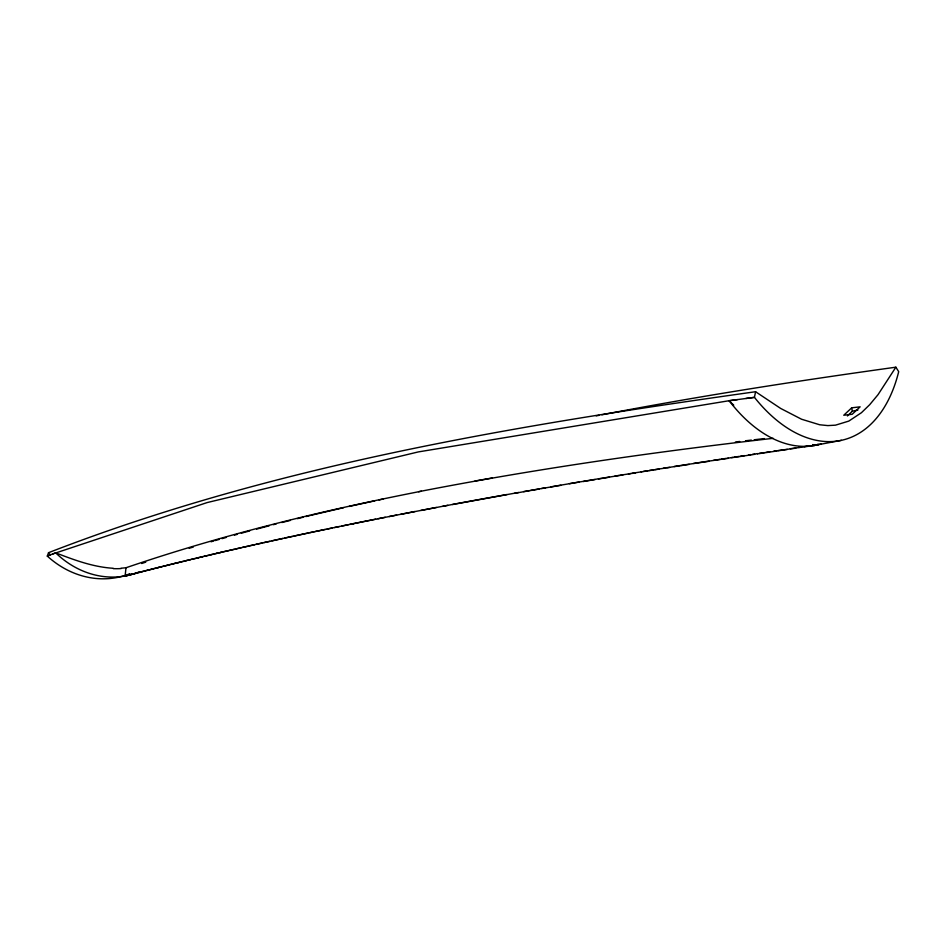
<?xml version="1.0" encoding="UTF-8"?>
<svg xmlns="http://www.w3.org/2000/svg" width="946" height="946" viewBox="0 0 946 946"><rect width="100%" height="100%" fill="white"/><g stroke="black" fill="none" stroke-linecap="round" stroke-linejoin="round"><path stroke-width="1.42" d="M129.957 574.908L125.144 575.96L125.948 567.978M129.744 573.678L129.649 573.844A93.075 81.77 72.3 0 1 47.3 556.094L48.53 552.689C274.86 464.853 516.268 425.357 755.57 391.727L754.435 397.355L729.13 400.714L418.309 451.916L207.127 502.574L52.858 553.918M129.649 573.844L128.928 575.168M745.909 398.479L754.435 397.355A156.965 94.411 75.6 0 0 898.7 371.66L895.874 367.19L878.054 394.636L869.705 404.687L861.428 412.716L848.787 421.1L835.472 425.168L827.845 425.594L819.674 424.766L801.593 419.244L780.698 408.459L755.57 391.727M851.648 407.868L843.761 415.235L852.204 414.265L860.127 406.827L851.684 407.832L852.358 411.179L847.427 415.968M50.067 555.006L47.3 556.094L55.66 552.831A91.703 80.244 72.3 0 0 138.861 572.046M141.675 563.509L145.743 562.149M189.188 548.278L193.28 547.06M211.041 541.774L213.772 540.97M215.144 540.556L219.271 539.397M222.026 538.629L226.165 537.47M234.442 535.152L237.198 534.372M241.336 533.213L244.092 532.444M245.463 532.054L249.649 530.954M256.638 529.11L269.196 525.799M273.382 524.687L276.173 523.954M125.144 575.96L131.518 574.494M129.803 574.742L135.16 573.548M131.364 574.328L136.732 573.134M135.03 573.382L139.878 572.318M136.614 572.969L141.995 571.774M140.315 572.023L145.187 570.958M141.912 571.609L147.328 570.414M145.649 570.651L151.076 569.457M147.257 570.249L152.696 569.043M151.041 569.279L156.504 568.073M152.673 568.865L158.68 567.529M157.036 567.766L161.423 566.843M158.136 567.494L162.523 566.559M160.891 566.808L166.957 565.46M281.825 522.535L290.339 520.418M297.422 518.656L303.098 517.249M305.936 516.551L310.182 515.499M163.102 566.252L168.625 565.034M166.993 565.282L173.094 563.922M168.672 564.868L174.785 563.509M173.177 563.757L178.179 562.669M174.88 563.331L179.314 562.397M177.718 562.634L183.891 561.274M180 562.078L186.185 560.718M184.6 560.954L189.649 559.878M186.338 560.54L190.808 559.594M189.247 559.831L195.479 558.471M191.577 559.275L198.424 557.762M196.283 558.14L201.959 556.91M198.057 557.726L203.154 556.626M201.616 556.875L208.522 555.349M204.005 556.307L210.934 554.782M209.409 555.03L213.95 554.072M210.627 554.746L216.989 553.363M214.884 553.741L220.655 552.499M311.601 515.144L343.552 507.706M216.717 553.315L222.499 552.074M220.406 552.452L228.684 550.631M223.493 551.731L234.312 549.342M229.098 550.442L241.265 547.746M235.388 548.999L247.663 546.291M242.401 547.403L254.793 544.683M248.845 545.948L262.657 542.933M256.023 544.34L275.345 540.131M263.946 542.578L269.965 541.313M349.145 506.429L374.746 500.86M379.003 499.926L383.272 499.003M271.987 540.805L278.727 539.386M276.043 539.918L282.807 538.487M804.289 446.642C807.801 445.578 816.031 446.193 818.042 444.147M279.448 539.173L292.456 536.406M284.947 537.978L298.735 535.058M293.97 536.039L302.259 534.301M298.901 534.987L307.935 533.095M302.436 534.23L314.379 531.723M309.579 532.716L318.719 530.812M315.349 531.498L322.35 530.056M318.991 530.741L325.282 529.441M321.912 530.127L331.916 528.069M327.068 529.062L339.366 526.532M334.506 527.525L348.435 524.675M852.358 411.179L857.904 410.044M342.038 525.976L353.78 523.587M421.348 491.211C321.498 510.793 222.334 534.833 125.984 567.754L121.076 568.239M349.653 524.427L357.635 522.807M353.497 523.646L366.185 521.08M358.144 522.712L375.645 519.2M367.533 520.832L385.259 517.296M377.868 518.786L396.646 515.062M389.196 516.563L414.951 511.526M400.714 514.317L436.39 507.458M596.193 415.885L599.031 415.353M601.869 414.809C699.378 396.055 797.525 380.848 895.874 367.19M418.57 491.707C535.933 468.814 654.384 451.904 773.166 438.317M420.946 510.438L447.813 505.318M816.339 445.069L841.42 440.328M442.693 506.347L455.83 503.816M456.729 503.65L476.772 499.973M452.495 504.525L518.656 492.476M477.695 499.807L487.013 498.116M487.947 497.951L497.407 496.248M498.353 496.082L503.142 495.219M504.1 495.054L506.985 494.533M474.939 481.029L492.405 477.943M523.576 491.601L529.524 490.56M530.529 490.395L560.931 485.298M514.376 493.351L539.303 488.999M541.573 488.467L545.641 487.769M550.749 486.883L556.922 485.818M557.951 485.641L585.373 480.994M573.643 482.968L569.433 483.69M574.707 482.791L578.952 482.082M586.449 480.816L590.753 480.095M602.756 478.097L622.976 474.951M591.841 479.906L601.656 478.274M583.197 481.538L595.14 479.539M619.417 475.341L614.935 476.075M598.428 478.995L609.484 477.162M628.451 473.863L630.734 473.497M631.869 473.307L658.96 469.145M620.541 475.152L635.558 472.905M641.057 471.818L642.216 471.628M643.363 471.439L648.01 470.694M649.181 470.505L651.522 470.127M663.312 468.235L665.688 467.856M666.883 467.667L679.417 465.905M652.693 469.937L653.863 469.748M655.034 469.559L669.721 467.442M684.987 464.805L709.204 461.258M674.072 466.52L677.691 465.952M678.909 465.763L683.769 464.994M703.505 461.896L728.396 458.302M693.572 463.445L696.043 463.067M697.285 462.866L702.263 462.097M680.635 465.716L689.22 464.368M713.556 460.335L714.821 460.146M716.087 459.945L719.906 459.354M721.183 459.165L726.303 458.372M740.552 456.185L744.478 455.594M731.459 457.58L732.748 457.379M734.037 457.19L739.24 456.386M727.58 458.171L736.201 457.119M759.035 453.382L764.403 452.578M748.428 454.991L751.065 454.588M752.389 454.387L757.711 453.583M754.683 454.317L737.502 456.918M773.863 451.159L776.583 450.745M777.943 450.544L795.74 448.191M765.74 452.377L769.796 451.762M757.368 453.903L787.368 449.433M798.684 447.47L801.487 447.056M790.324 448.7L811.29 445.909M814.199 445.188L818.479 444.561M731.684 403.209L729.13 400.714L737.478 399.59M735.409 442.007L739.725 441.463M745.543 440.777L751.349 440.103M754.258 439.76L764.427 438.577M113.177 568.274C93.181 567.08 74.178 559.961 55.66 552.831M49.653 553.221L48.53 552.689M814.139 445.495L812.59 444.561M733.741 405.172L732.192 403.706M821.294 443.769A151.206 92.412 75.8 0 1 729.13 400.714M121.159 568.558A83.638 69.436 46.4 0 1 113.224 568.629"/></g></svg>
